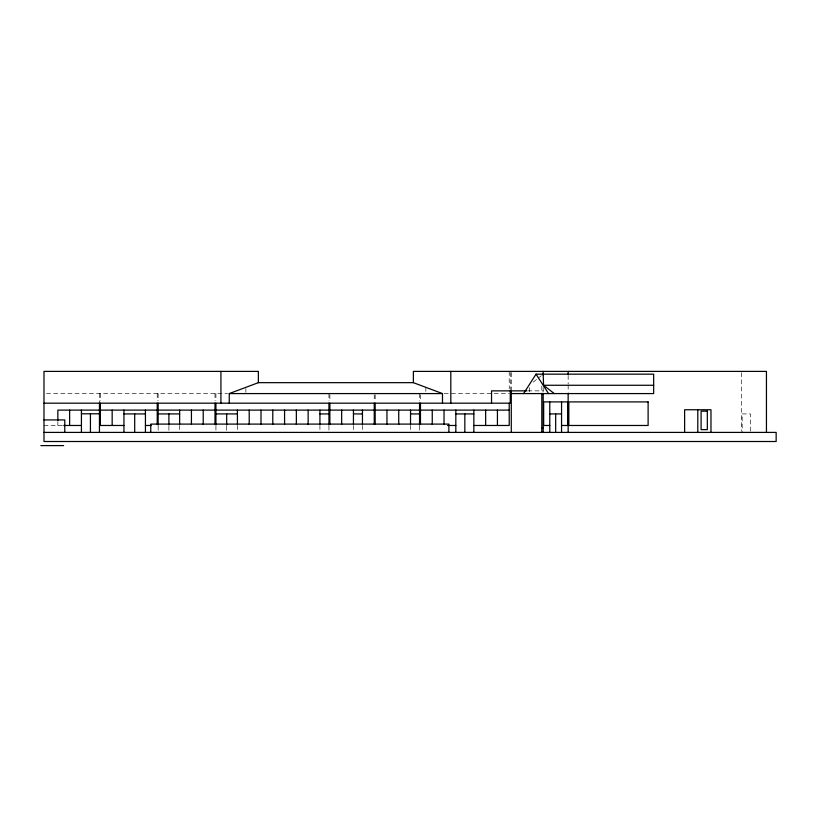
<?xml version="1.0" encoding="UTF-8"?>
<svg xmlns="http://www.w3.org/2000/svg" width="817" height="817" viewBox="0 0 817 817"><rect width="100%" height="100%" fill="white"/><g stroke="black" fill="none" stroke-linecap="round" stroke-linejoin="round"><path stroke-width="0.61" stroke-dasharray="4.08 3.06" d="M533.287 382.09L537.249 378.925M538.24 378.128L541.211 375.759M527.823 390.863L543.182 390.863M46.508 393.58L227.524 393.58M444.213 393.58L509.216 393.58M43.985 425.473L62.705 425.473M750.496 431.182L750.496 413.923L742.173 413.923L742.173 432.407M741.479 372.664L741.479 431.141M568.152 375.381L568.152 383.878M568.152 385.093L568.152 392.374M543.182 387.513L543.182 392.374M541.804 386.002L541.804 390.863M529.324 387.636L529.324 393.58M511.289 372.613L511.289 389.648M510.257 372.613L510.257 389.648M509.216 371.398L509.216 388.657M425.851 387.35L425.851 392.334M420.469 394.785L420.469 400.779M419.54 393.58L419.54 400.779M419.54 426.055L419.54 431.182M410.532 425.473L410.532 431.253M375.166 394.785L375.166 400.779M374.247 394.785L374.247 400.779M362.452 425.473L362.452 431.253M353.444 425.473L353.444 431.253M329.874 394.785L329.874 400.779M328.945 393.58L328.945 400.779M328.945 426.055L328.945 431.182M319.927 425.473L319.927 431.253M245.886 388.596L245.886 392.334M237.42 425.473L237.42 431.253M226.677 426.249L226.677 431.182M215.933 393.58L215.933 400.779M215.933 426.055L215.933 431.182M215.004 393.58L215.004 400.779M179.648 425.473L179.648 431.253M168.894 426.249L168.894 431.182M158.151 393.58L158.151 400.779M158.151 426.055L158.151 431.182M157.232 393.58L157.232 400.779M100.379 393.58L100.379 400.779M99.449 393.58L99.449 403.179M57.854 421.929L57.854 425.473"/><path stroke-width="1.23" d="M523.574 393.58L536.054 374.166L653.661 374.166L653.661 393.58L511.289 393.58M229.25 403.179L229.25 393.58L258.366 382.662L413.371 382.662L442.487 393.58L442.487 403.179M543.182 374.166L543.581 385.267L653.661 385.267M526.812 390.863L491.538 390.863L491.538 403.179M229.25 393.58L442.487 393.58M43.985 403.179L510.257 403.179L510.257 390.863M99.449 410.103L57.854 410.103L57.854 420.745M100.379 410.103L157.232 410.103M158.151 410.103L215.004 410.103M215.933 410.103L328.945 410.103M329.874 410.103L374.247 410.103M375.166 410.103L419.54 410.103M420.469 410.103L509.216 410.103M81.424 413.79L99.449 413.79M123.949 413.923L145.436 413.923M158.151 413.923L179.648 413.923M215.933 413.923L237.42 413.923M319.927 413.923L328.945 413.923M353.444 413.923L362.452 413.923M410.532 413.923L419.54 413.923M455.825 413.923L473.85 413.923M549.78 413.923L561.555 413.923M43.985 419.928L64.778 419.928L64.778 432.407M63.746 425.473L81.424 425.473M123.949 425.473L100.379 425.473L100.379 403.179M145.436 425.473L151.339 425.473M447.573 425.473L455.825 425.473M473.85 425.473L509.216 425.473L509.216 403.179M549.78 425.473L543.673 425.473L543.673 401.903L567.662 401.903L567.662 425.473L561.555 425.473M541.804 428.251L543.182 428.251M43.985 432.407L776.15 432.407L776.15 441.507L43.985 441.507L43.985 371.398L258.366 371.398L258.366 382.662M40.85 445.602L63.593 445.602M543.581 385.267L554.283 393.58M536.054 374.166L548.534 393.58M766.448 432.407L766.448 371.398L413.371 371.398L413.371 382.662M710.974 432.407L710.974 409.756L684.626 409.756L684.626 432.407M697.8 409.756L697.8 432.407M568.152 371.398L568.152 374.166M568.152 393.58L568.152 432.407M561.555 401.903L561.555 432.407M555.672 413.923L555.672 432.407M549.78 401.903L549.78 432.407M543.182 371.398L543.182 375.044M543.182 393.355L543.182 432.407M541.804 393.355L541.804 432.407M511.289 390.863L511.289 432.407M497.43 410.103L497.43 425.473M485.645 410.103L485.645 425.473M473.85 410.103L473.85 432.407M464.842 413.923L464.842 432.407M455.825 410.103L455.825 432.407M450.81 371.398L450.81 403.179M448.89 432.407L448.89 424.094L150.757 424.094L150.757 432.407M444.04 410.103L444.04 424.319M432.254 410.103L432.254 424.319M420.469 403.179L420.469 424.299M419.54 403.179L419.54 425.014M410.532 410.103L410.532 424.319M398.737 410.103L398.737 424.299M386.952 410.103L386.952 424.299M375.166 403.179L375.166 424.299M374.247 403.179L374.247 424.299M362.452 410.103L362.452 424.319M353.444 410.103L353.444 424.319M341.659 410.103L341.659 424.299M329.874 403.179L329.874 424.299M328.945 403.179L328.945 425.014M319.927 410.103L319.927 424.319M308.142 410.103L308.142 424.299M296.357 410.103L296.357 424.299M284.571 410.103L284.571 424.299M272.786 410.103L272.786 424.299M261.001 410.103L261.001 424.299M249.216 410.103L249.216 424.299M237.42 410.103L237.42 424.319M226.677 413.923L226.677 425.014M220.927 371.398L220.927 403.179M215.933 403.179L215.933 425.014M215.004 403.179L215.004 424.299M203.219 410.103L203.219 424.299M191.433 410.103L191.433 424.299M179.648 410.103L179.648 424.319M168.894 413.923L168.894 425.014M158.151 403.179L158.151 425.014M157.232 403.179L157.232 424.299M145.436 410.103L145.436 432.407M134.693 413.923L134.693 432.407M123.949 410.103L123.949 432.407M112.164 410.103L112.164 425.473M99.449 403.179L99.449 432.407M90.432 413.79L90.432 432.407M81.424 410.103L81.424 432.407M69.639 410.103L69.639 425.473M648.116 401.903L568.836 401.903L568.836 425.473L648.116 425.473L648.116 401.903M707.328 411.145L701.098 411.145L701.098 429.64L707.328 429.64L707.328 411.145"/></g></svg>
